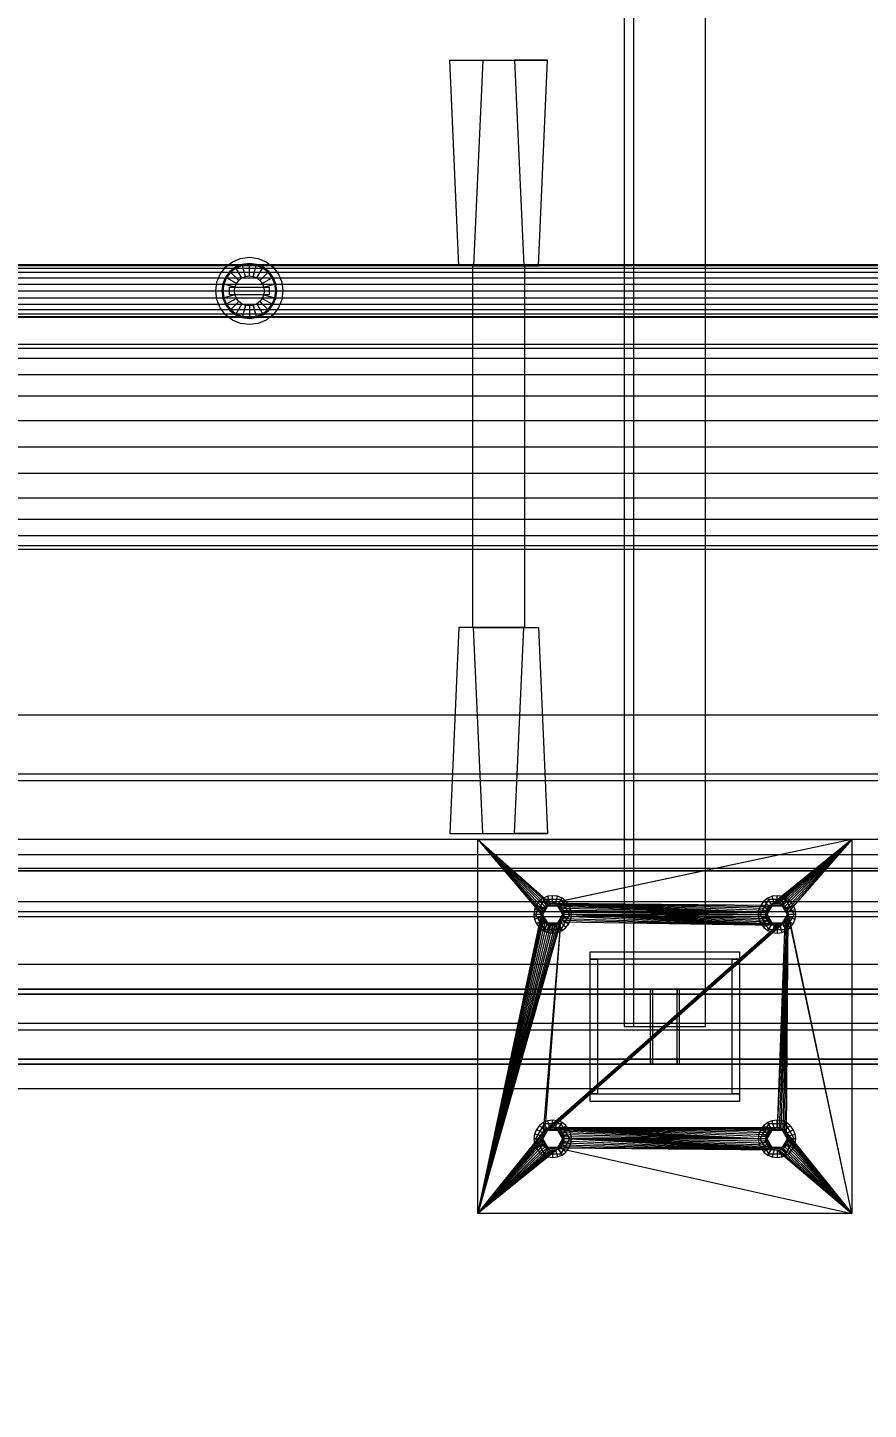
# Model space of a CAD drawing. Header units: millimetres. Extents: x -191664 to 191490, y -197311 to 10263.
# Drawn here: x 5097 to 5772, y -90657 to -89549 of the extents above; entities that cross this region are included whole.
import ezdxf

# ---------------------------------------------------------------- set-up
doc = ezdxf.new("R2010")
doc.units = ezdxf.units.MM
for name, color, linetype, lineweight in [('COTAS_O', 1, 'Continuous', 0), ('DET_mezcladora_superior', 7, 'Continuous', 0), ('R15_COTAS_TRANSPORTE_P', 1, 'Continuous', 0)]:
    doc.layers.add(name, color=color, linetype=linetype, lineweight=lineweight)
doc.dimstyles.new('PLANTA_20', dxfattribs={"dimtxt": 50, "dimasz": 30, "dimexe": 30, "dimexo": 16, "dimgap": 20, "dimtad": 1, "dimtih": 1, "dimtoh": 1, "dimdec": 1, "dimzin": 0, "dimdsep": 46, "dimcen": 0.09, "dimadec": 0, "dimazin": 0, "dimtfac": 1, "dimtdec": 4, "dimtofl": 0, "dimtmove": 0, "dimatfit": 3, "dimfxl": 1, "dimtolj": 1, "dimtzin": 0, "dimarcsym": 0})

# ---------------------------------------------------------------- blocks, each defined once
blk = doc.blocks.new('*D66')
at = {"layer": 'COTAS_O', "color": 0, "lineweight": -2, "transparency": 16777216}
for p, q in [((1475, -90266), (1475, -90780)), ((7675, -90266), (7675, -90780)), ((1505, -90750), (7645, -90750))]:
    blk.add_line(p, q, dxfattribs=at)
at = {"layer": 'COTAS_O', "color": 0, "transparency": 16777216}
for points in [[(1505, -90745), (1505, -90755), (1475, -90750)], [(7645, -90745), (7645, -90755), (7675, -90750)]]:
    blk.add_solid(points, dxfattribs=at)
at = {"layer": 'Defpoints', "color": 0, "transparency": 16777216}
for p in [(1475, -90250), (7675, -90250), (7675, -90750)]:
    blk.add_point(p, dxfattribs=at)
blk = doc.blocks.new('*D133')
at = {"layer": 'Defpoints', "color": 0, "transparency": 16777216}
for p in [(439.7, -194148), (217.9, -194406.1), (-500, -194490), (-500, -194490), (500, -194490)]:
    blk.add_point(p, dxfattribs=at)
at = {"layer": 'R15_COTAS_TRANSPORTE_P', "color": 0, "lineweight": -2, "transparency": 16777216}
blk.add_arc((-500, -194490), 722.8, 2.3783, 17.6217, dxfattribs=at)
at = {"layer": 'R15_COTAS_TRANSPORTE_P', "color": 0, "transparency": 16777216}
for points in [[(184.1, -194272.8), (193.6, -194269.6), (179.2, -194242.8)], [(227.1, -194459.9), (217.2, -194460.1), (222.8, -194490)]]:
    blk.add_solid(points, dxfattribs=at)

msp = doc.modelspace()

# ---------------------------------------------------------------- linework, layer by layer
at = {"layer": 'DET_mezcladora_superior', "color": 8, "true_color": 0x667b86}
for p, q in [((5575.83, -88850), (5575.83, -90350)), ((5583.33, -90350), (5583.33, -88850)), ((5640.83, -90350), (5640.83, -88850)), ((1400, -90100), (7720, -90100)), ((1400, -90147.2), (7720, -90147.2)), ((7720, -90152.8), (1400, -90152.8)), ((7720, -90200), (1400, -90200)), ((5548.33, -90296), (5548.33, -90290)), ((5548.33, -90290), (5668.33, -90290)), ((5668.33, -90296), (5548.33, -90296)), ((5548.33, -90404), (5548.33, -90296)), ((5548.33, -90296), (5554.33, -90296)), ((5554.33, -90296), (5554.33, -90404)), ((5662.33, -90404), (5662.33, -90296)), ((5662.33, -90296), (5668.33, -90296)), ((5668.33, -90290), (5668.33, -90296)), ((5668.33, -90296), (5668.33, -90404)), ((1475, -90300), (7675, -90300)), ((5596.92, -90320), (3530.26, -90320)), ((3531.78, -90320), (5598.44, -90320)), ((5618.22, -90320), (3551.56, -90320)), ((3553.08, -90320), (5619.74, -90320)), ((5596.92, -90380), (5596.92, -90320)), ((5596.92, -90320), (5598.44, -90320)), ((7663.59, -90320), (5596.92, -90320)), ((5598.44, -90320), (5598.44, -90380)), ((5598.44, -90324), (5598.44, -90320)), ((5598.44, -90320), (5618.22, -90320)), ((5598.44, -90320), (7665.11, -90320)), ((5618.22, -90380), (5618.22, -90320)), ((5618.22, -90320), (5619.74, -90320)), ((5618.22, -90320), (5618.22, -90324)), ((7684.89, -90320), (5618.22, -90320)), ((5619.74, -90320), (5619.74, -90380)), ((5619.74, -90320), (7686.41, -90320)), ((3531.78, -90324), (5598.44, -90324)), ((5618.22, -90324), (3551.56, -90324)), ((5618.22, -90324), (5598.44, -90324)), ((5598.44, -90324), (7665.11, -90324)), ((7684.89, -90324), (5618.22, -90324)), ((1475, -90347.2), (7675, -90347.2)), ((7675, -90352.8), (1475, -90352.8)), ((5575.83, -90350), (5640.83, -90350)), ((5575.83, -90350), (5583.33, -90350)), ((5598.44, -90376), (3531.78, -90376)), ((3551.56, -90376), (5618.22, -90376)), ((5598.44, -90380), (5598.44, -90376)), ((5598.44, -90376), (5618.22, -90376)), ((7665.11, -90376), (5598.44, -90376)), ((5618.22, -90376), (5618.22, -90380)), ((5618.22, -90376), (7684.89, -90376)), ((3530.26, -90380), (5596.92, -90380)), ((5598.44, -90380), (3531.78, -90380)), ((3551.56, -90380), (5618.22, -90380)), ((5619.74, -90380), (3553.08, -90380)), ((5598.44, -90380), (5596.92, -90380)), ((5596.92, -90380), (7663.59, -90380)), ((5618.22, -90380), (5598.44, -90380)), ((7665.11, -90380), (5598.44, -90380)), ((5619.74, -90380), (5618.22, -90380)), ((5618.22, -90380), (7684.89, -90380)), ((7686.41, -90380), (5619.74, -90380)), ((7675, -90400), (1475, -90400)), ((5548.33, -90410), (5548.33, -90404)), ((5548.33, -90404), (5668.33, -90404)), ((5554.33, -90404), (5548.33, -90404)), ((5668.33, -90410), (5548.33, -90410)), ((5668.33, -90404), (5662.33, -90404)), ((5668.33, -90404), (5668.33, -90410))]:
    msp.add_line(p, q, dxfattribs=at)
at = {"layer": 'DET_mezcladora_superior', "color": 254, "true_color": 0xdce0df}
for p, q in [((5443.08, -89740), (5435.72, -89575)), ((5435.72, -89575), (5462.28, -89575)), ((5435.72, -89575), (5487.72, -89575)), ((5462.28, -89575), (5454.92, -89740)), ((5462.28, -89575), (5514.28, -89575)), ((5514.28, -89575), (5487.72, -89575)), ((5487.72, -89575), (5495.08, -89740)), ((5506.92, -89740), (5514.28, -89575)), ((5454.92, -89740), (5443.08, -89740)), ((5495.08, -89740), (5443.08, -89740)), ((5454.92, -89740), (5506.92, -89740)), ((5495.08, -89740), (5506.92, -89740)), ((7835, -89803), (1315, -89803)), ((1315, -89805.79), (7835, -89805.79)), ((1315, -89813.99), (7835, -89813.99)), ((1315, -89827.02), (7835, -89827.02)), ((1315, -89844), (7835, -89844)), ((1315, -89863.78), (7835, -89863.78)), ((1315, -89885), (7835, -89885)), ((1315, -89906.22), (7835, -89906.22)), ((1315, -89926), (7835, -89926)), ((1315, -89942.98), (7835, -89942.98)), ((1315, -89956.01), (7835, -89956.01)), ((1315, -89964.21), (7835, -89964.21)), ((1315, -89967), (7835, -89967)), ((5443.08, -90030), (5435.72, -90195)), ((5454.92, -90030), (5443.08, -90030)), ((5495.08, -90030), (5443.08, -90030)), ((5462.28, -90195), (5454.92, -90030)), ((5454.92, -90030), (5506.92, -90030)), ((5487.72, -90195), (5495.08, -90030)), ((5495.08, -90030), (5506.92, -90030)), ((5506.92, -90030), (5514.28, -90195)), ((5435.72, -90195), (5462.28, -90195)), ((5435.72, -90195), (5487.72, -90195)), ((5462.28, -90195), (5514.28, -90195)), ((5514.28, -90195), (5487.72, -90195))]:
    msp.add_line(p, q, dxfattribs=at)
at = {"layer": 'DET_mezcladora_superior', "color": 9, "true_color": 0xb9c5c9}
for p, q in [((5261.5, -89736.62), (5268.01, -89733.92)), ((5268.01, -89733.92), (5275, -89733)), ((5275, -89733), (5281.99, -89733.92)), ((5281.99, -89733.92), (5288.5, -89736.62)), ((5251.62, -89746.5), (5255.91, -89740.91)), ((5255.91, -89740.91), (5261.5, -89736.62)), ((5288.5, -89736.62), (5294.09, -89740.91)), ((5294.09, -89740.91), (5298.38, -89746.5)), ((5248, -89760), (5248.92, -89753.01)), ((5248.92, -89753.01), (5251.62, -89746.5)), ((5298.38, -89746.5), (5301.08, -89753.01)), ((5301.08, -89753.01), (5302, -89760)), ((5248.92, -89766.99), (5248, -89760)), ((5251.62, -89773.5), (5248.92, -89766.99)), ((5301.08, -89766.99), (5298.38, -89773.5)), ((5302, -89760), (5301.08, -89766.99)), ((5255.91, -89779.09), (5251.62, -89773.5)), ((5298.38, -89773.5), (5294.09, -89779.09)), ((5261.5, -89783.38), (5255.91, -89779.09)), ((5268.01, -89786.08), (5261.5, -89783.38)), ((5275, -89787), (5268.01, -89786.08)), ((5281.99, -89786.08), (5275, -89787)), ((5288.5, -89783.38), (5281.99, -89786.08)), ((5294.09, -89779.09), (5288.5, -89783.38))]:
    msp.add_line(p, q, dxfattribs=at)
at = {"layer": 'DET_mezcladora_superior', "color": 134, "true_color": 0x238fa9}
for p, q in [((3325, -89738.8), (6375, -89738.8)), ((3325, -89739.52), (6375, -89739.52)), ((3325, -89741.64), (6375, -89741.64)), ((3325, -89745.01), (6375, -89745.01)), ((5260.01, -89745.01), (5256.64, -89749.4)), ((5264.4, -89741.64), (5260.01, -89745.01)), ((5269.51, -89739.52), (5264.4, -89741.64)), ((5275, -89738.8), (5269.51, -89739.52)), ((5280.49, -89739.52), (5275, -89738.8)), ((5285.6, -89741.64), (5280.49, -89739.52)), ((5289.99, -89745.01), (5285.6, -89741.64)), ((5293.36, -89749.4), (5289.99, -89745.01)), ((3325, -89749.4), (6375, -89749.4)), ((3325, -89754.51), (6375, -89754.51)), ((5254.52, -89754.51), (5253.8, -89760)), ((5256.64, -89749.4), (5254.52, -89754.51)), ((5295.48, -89754.51), (5293.36, -89749.4)), ((5296.2, -89760), (5295.48, -89754.51)), ((3325, -89760), (6375, -89760)), ((3325, -89765.49), (6375, -89765.49)), ((5253.8, -89760), (5254.52, -89765.49)), ((5254.52, -89765.49), (5256.64, -89770.6)), ((5293.36, -89770.6), (5295.48, -89765.49)), ((5295.48, -89765.49), (5296.2, -89760)), ((3325, -89770.6), (6375, -89770.6)), ((3325, -89774.99), (6375, -89774.99)), ((3325, -89778.36), (6375, -89778.36)), ((5256.64, -89770.6), (5260.01, -89774.99)), ((5260.01, -89774.99), (5264.4, -89778.36)), ((5264.4, -89778.36), (5269.51, -89780.48)), ((5280.49, -89780.48), (5285.6, -89778.36)), ((5285.6, -89778.36), (5289.99, -89774.99)), ((5289.99, -89774.99), (5293.36, -89770.6)), ((3325, -89780.48), (6375, -89780.48)), ((6375, -89781.2), (3325, -89781.2)), ((5269.51, -89780.48), (5275, -89781.2)), ((5275, -89781.2), (5280.49, -89780.48))]:
    msp.add_line(p, q, dxfattribs=at)
at = {"layer": 'DET_mezcladora_superior', "color": 55, "true_color": 0xb2944d}
for p, q in [((5259.44, -89744.44), (5255.95, -89749)), ((5264, -89740.95), (5259.44, -89744.44)), ((5266.51, -89751.51), (5259.44, -89744.44)), ((5269.31, -89738.75), (5264, -89740.95)), ((5269, -89749.61), (5264, -89740.95)), ((5275, -89738), (5269.31, -89738.75)), ((5271.89, -89748.41), (5269.31, -89738.75)), ((5280.69, -89738.75), (5275, -89738)), ((5275, -89748), (5275, -89738)), ((5278.11, -89748.41), (5280.69, -89738.75)), ((5286, -89740.95), (5280.69, -89738.75)), ((5281, -89749.61), (5286, -89740.95)), ((5283.49, -89751.51), (5290.56, -89744.44)), ((5290.56, -89744.44), (5286, -89740.95)), ((5294.05, -89749), (5290.56, -89744.44)), ((5253.75, -89754.31), (5253, -89760)), ((5255.95, -89749), (5253.75, -89754.31)), ((5263.41, -89756.89), (5253.75, -89754.31)), ((5264.61, -89754), (5255.95, -89749)), ((5263.41, -89756.89), (5264.61, -89754)), ((5264.61, -89754), (5266.51, -89751.51)), ((5266.51, -89751.51), (5269, -89749.61)), ((5269, -89749.61), (5271.89, -89748.41)), ((5271.89, -89748.41), (5275, -89748)), ((5275, -89748), (5278.11, -89748.41)), ((5278.11, -89748.41), (5281, -89749.61)), ((5281, -89749.61), (5283.49, -89751.51)), ((5283.49, -89751.51), (5285.39, -89754)), ((5285.39, -89754), (5294.05, -89749)), ((5285.39, -89754), (5286.59, -89756.89)), ((5286.59, -89756.89), (5296.25, -89754.31)), ((5296.25, -89754.31), (5294.05, -89749)), ((5297, -89760), (5296.25, -89754.31)), ((5253, -89760), (5253.75, -89765.69)), ((5253, -89760), (5263, -89760)), ((5263.41, -89763.11), (5253.75, -89765.69)), ((5253.75, -89765.69), (5255.95, -89771)), ((5264.61, -89766), (5255.95, -89771)), ((5263, -89760), (5263.41, -89756.89)), ((5263.41, -89763.11), (5263, -89760)), ((5264.61, -89766), (5263.41, -89763.11)), ((5266.51, -89768.49), (5264.61, -89766)), ((5285.39, -89766), (5283.49, -89768.49)), ((5286.59, -89763.11), (5285.39, -89766)), ((5285.39, -89766), (5294.05, -89771)), ((5286.59, -89756.89), (5287, -89760)), ((5287, -89760), (5286.59, -89763.11)), ((5286.59, -89763.11), (5296.25, -89765.69)), ((5287, -89760), (5297, -89760)), ((5294.05, -89771), (5296.25, -89765.69)), ((5296.25, -89765.69), (5297, -89760)), ((5255.95, -89771), (5259.44, -89775.56)), ((5266.51, -89768.49), (5259.44, -89775.56)), ((5259.44, -89775.56), (5264, -89779.05)), ((5269, -89770.39), (5264, -89779.05)), ((5269, -89770.39), (5266.51, -89768.49)), ((5271.89, -89771.59), (5269, -89770.39)), ((5271.89, -89771.59), (5269.31, -89781.25)), ((5275, -89772), (5271.89, -89771.59)), ((5278.11, -89771.59), (5275, -89772)), ((5275, -89772), (5275, -89782)), ((5281, -89770.39), (5278.11, -89771.59)), ((5278.11, -89771.59), (5280.69, -89781.25)), ((5283.49, -89768.49), (5281, -89770.39)), ((5281, -89770.39), (5286, -89779.05)), ((5283.49, -89768.49), (5290.56, -89775.56)), ((5286, -89779.05), (5290.56, -89775.56)), ((5290.56, -89775.56), (5294.05, -89771)), ((5264, -89779.05), (5269.31, -89781.25)), ((5269.31, -89781.25), (5275, -89782)), ((5275, -89782), (5280.69, -89781.25)), ((5280.69, -89781.25), (5286, -89779.05))]:
    msp.add_line(p, q, dxfattribs=at)
at = {"layer": 'DET_mezcladora_superior', "color": 9, "true_color": 0xc6c9c8}
for p, q in [((5454, -89740), (5496, -89740)), ((5454, -89740), (5454, -89885)), ((5496, -89885), (5496, -89740)), ((5454, -89885), (5496, -89885)), ((5454, -89885), (5454, -90030)), ((5496, -90030), (5496, -89885)), ((5496, -90030), (5454, -90030)), ((1475, -90223), (7675, -90223)), ((7675, -90258), (1475, -90258))]:
    msp.add_line(p, q, dxfattribs=at)
at = {"layer": 'DET_mezcladora_superior', "color": 139, "true_color": 0x344b58}
for p, q in [((5259, -89763), (5259, -89757)), ((5259, -89757), (5291, -89757)), ((5291, -89763), (5259, -89763)), ((5291, -89757), (5291, -89763))]:
    msp.add_line(p, q, dxfattribs=at)
at = {"layer": 'DET_mezcladora_superior', "color": 252, "true_color": 0x82929a}
for p, q in [((5458.33, -90500), (5458.33, -90200)), ((5458.33, -90200), (5509.33, -90260)), ((5458.33, -90200), (5509.51, -90258.24)), ((5458.33, -90200), (5510.02, -90256.56)), ((5458.33, -90200), (5510.85, -90255)), ((5458.33, -90200), (5511.97, -90253.64)), ((5458.33, -90200), (5513.33, -90252.52)), ((5458.33, -90200), (5514.89, -90251.69)), ((5458.33, -90200), (5516.58, -90251.17)), ((5458.33, -90200), (5758.33, -90200)), ((5758.33, -90200), (5516.58, -90251.17)), ((5758.33, -90200), (5518.33, -90251)), ((5758.33, -90200), (5693.33, -90252.52)), ((5758.33, -90200), (5694.89, -90251.69)), ((5758.33, -90200), (5696.58, -90251.17)), ((5758.33, -90200), (5698.33, -90251)), ((5758.33, -90200), (5700.09, -90251.17)), ((5758.33, -90200), (5701.78, -90251.69)), ((5758.33, -90200), (5703.33, -90252.52)), ((5758.33, -90200), (5704.7, -90253.64)), ((5758.33, -90200), (5705.82, -90255)), ((5758.33, -90200), (5706.65, -90256.56)), ((5758.33, -90200), (5707.16, -90258.24)), ((5758.33, -90200), (5758.33, -90500)), ((5510.85, -90255), (5510.02, -90256.56)), ((5511.97, -90253.64), (5510.85, -90255)), ((5513.33, -90252.52), (5511.97, -90253.64)), ((5514.89, -90251.69), (5513.33, -90252.52)), ((5516.58, -90251.17), (5514.89, -90251.69)), ((5518.33, -90251), (5516.58, -90251.17)), ((5520.09, -90251.17), (5518.33, -90251)), ((5518.33, -90251), (5689.51, -90258.24)), ((5518.33, -90251), (5690.02, -90256.56)), ((5518.33, -90251), (5690.85, -90255)), ((5518.33, -90251), (5691.97, -90253.64)), ((5518.33, -90251), (5693.33, -90252.52)), ((5521.78, -90251.69), (5520.09, -90251.17)), ((5520.09, -90251.17), (5689.51, -90258.24)), ((5523.33, -90252.52), (5521.78, -90251.69)), ((5521.78, -90251.69), (5689.51, -90258.24)), ((5524.7, -90253.64), (5523.33, -90252.52)), ((5523.33, -90252.52), (5689.51, -90258.24)), ((5525.82, -90255), (5524.7, -90253.64)), ((5524.7, -90253.64), (5689.51, -90258.24)), ((5526.65, -90256.56), (5525.82, -90255)), ((5525.82, -90255), (5689.51, -90258.24)), ((5690.85, -90255), (5690.02, -90256.56)), ((5691.97, -90253.64), (5690.85, -90255)), ((5693.33, -90252.52), (5691.97, -90253.64)), ((5694.89, -90251.69), (5693.33, -90252.52)), ((5696.58, -90251.17), (5694.89, -90251.69)), ((5698.33, -90251), (5696.58, -90251.17)), ((5700.09, -90251.17), (5698.33, -90251)), ((5701.78, -90251.69), (5700.09, -90251.17)), ((5703.33, -90252.52), (5701.78, -90251.69)), ((5704.7, -90253.64), (5703.33, -90252.52)), ((5705.82, -90255), (5704.7, -90253.64)), ((5706.65, -90256.56), (5705.82, -90255)), ((5458.33, -90500), (5509.33, -90260)), ((5509.51, -90261.76), (5458.33, -90500)), ((5510.02, -90263.44), (5458.33, -90500)), ((5510.85, -90265), (5458.33, -90500)), ((5511.97, -90266.36), (5458.33, -90500)), ((5524.7, -90266.36), (5458.33, -90500)), ((5509.51, -90258.24), (5509.33, -90260)), ((5509.33, -90260), (5509.51, -90261.76)), ((5510.02, -90256.56), (5509.51, -90258.24)), ((5509.51, -90261.76), (5510.02, -90263.44)), ((5510.02, -90263.44), (5510.85, -90265)), ((5510.85, -90265), (5511.97, -90266.36)), ((5524.7, -90266.36), (5510.85, -90435)), ((5511.97, -90266.36), (5513.33, -90267.48)), ((5524.7, -90266.36), (5511.97, -90433.64)), ((5704.7, -90266.36), (5511.97, -90433.64)), ((5704.7, -90266.36), (5513.33, -90432.52)), ((5704.7, -90266.36), (5514.89, -90431.69)), ((5704.7, -90266.36), (5516.58, -90431.17)), ((5704.7, -90266.36), (5518.33, -90431)), ((5523.33, -90267.48), (5524.7, -90266.36)), ((5524.7, -90266.36), (5525.82, -90265)), ((5698.33, -90269), (5524.7, -90266.36)), ((5525.82, -90265), (5526.65, -90263.44)), ((5698.33, -90269), (5525.82, -90265)), ((5527.16, -90258.24), (5526.65, -90256.56)), ((5526.65, -90256.56), (5689.51, -90258.24)), ((5526.65, -90263.44), (5527.16, -90261.76)), ((5698.33, -90269), (5526.65, -90263.44)), ((5527.33, -90260), (5527.16, -90258.24)), ((5527.16, -90258.24), (5689.51, -90258.24)), ((5527.16, -90261.76), (5527.33, -90260)), ((5698.33, -90269), (5527.16, -90261.76)), ((5527.33, -90260), (5689.51, -90258.24)), ((5689.33, -90260), (5527.33, -90260)), ((5689.51, -90261.76), (5527.33, -90260)), ((5690.02, -90263.44), (5527.33, -90260)), ((5690.85, -90265), (5527.33, -90260)), ((5691.97, -90266.36), (5527.33, -90260)), ((5693.33, -90267.48), (5527.33, -90260)), ((5694.89, -90268.31), (5527.33, -90260)), ((5696.58, -90268.83), (5527.33, -90260)), ((5698.33, -90269), (5527.33, -90260)), ((5689.51, -90258.24), (5689.33, -90260)), ((5689.33, -90260), (5689.51, -90261.76)), ((5690.02, -90256.56), (5689.51, -90258.24)), ((5689.51, -90261.76), (5690.02, -90263.44)), ((5690.02, -90263.44), (5690.85, -90265)), ((5690.85, -90265), (5691.97, -90266.36)), ((5691.97, -90266.36), (5693.33, -90267.48)), ((5707.33, -90260), (5698.33, -90431)), ((5707.16, -90261.76), (5698.33, -90431)), ((5706.65, -90263.44), (5698.33, -90431)), ((5705.82, -90265), (5698.33, -90431)), ((5704.7, -90266.36), (5698.33, -90431)), ((5707.33, -90260), (5700.09, -90431.17)), ((5701.78, -90431.69), (5707.33, -90260)), ((5703.33, -90432.52), (5707.33, -90260)), ((5703.33, -90267.48), (5704.7, -90266.36)), ((5704.7, -90433.64), (5707.33, -90260)), ((5704.7, -90266.36), (5705.82, -90265)), ((5705.82, -90435), (5707.33, -90260)), ((5705.82, -90265), (5706.65, -90263.44)), ((5707.16, -90258.24), (5706.65, -90256.56)), ((5706.65, -90263.44), (5707.16, -90261.76)), ((5758.33, -90500), (5707.16, -90258.24)), ((5707.33, -90260), (5707.16, -90258.24)), ((5707.16, -90261.76), (5707.33, -90260)), ((5758.33, -90500), (5707.33, -90260)), ((5513.33, -90267.48), (5458.33, -90500)), ((5523.33, -90267.48), (5458.33, -90500)), ((5514.89, -90268.31), (5458.33, -90500)), ((5521.78, -90268.31), (5458.33, -90500)), ((5516.58, -90268.83), (5458.33, -90500)), ((5520.09, -90268.83), (5458.33, -90500)), ((5518.33, -90269), (5458.33, -90500)), ((5703.33, -90267.48), (5511.97, -90433.64)), ((5701.78, -90268.31), (5511.97, -90433.64)), ((5700.09, -90268.83), (5511.97, -90433.64)), ((5698.33, -90269), (5511.97, -90433.64)), ((5513.33, -90267.48), (5514.89, -90268.31)), ((5514.89, -90268.31), (5516.58, -90268.83)), ((5516.58, -90268.83), (5518.33, -90269)), ((5518.33, -90269), (5520.09, -90268.83)), ((5520.09, -90268.83), (5521.78, -90268.31)), ((5521.78, -90268.31), (5523.33, -90267.48)), ((5693.33, -90267.48), (5694.89, -90268.31)), ((5694.89, -90268.31), (5696.58, -90268.83)), ((5696.58, -90268.83), (5698.33, -90269)), ((5698.33, -90269), (5700.09, -90268.83)), ((5700.09, -90268.83), (5701.78, -90268.31)), ((5701.78, -90268.31), (5703.33, -90267.48)), ((5513.33, -90432.52), (5511.97, -90433.64)), ((5514.89, -90431.69), (5513.33, -90432.52)), ((5516.58, -90431.17), (5514.89, -90431.69)), ((5518.33, -90431), (5516.58, -90431.17)), ((5520.09, -90431.17), (5518.33, -90431)), ((5518.33, -90431), (5689.33, -90440)), ((5518.33, -90431), (5689.51, -90438.24)), ((5518.33, -90431), (5690.02, -90436.56)), ((5518.33, -90431), (5690.85, -90435)), ((5518.33, -90431), (5691.97, -90433.64)), ((5518.33, -90431), (5693.33, -90432.52)), ((5518.33, -90431), (5694.89, -90431.69)), ((5518.33, -90431), (5696.58, -90431.17)), ((5518.33, -90431), (5698.33, -90431)), ((5521.78, -90431.69), (5520.09, -90431.17)), ((5520.09, -90431.17), (5689.33, -90440)), ((5523.33, -90432.52), (5521.78, -90431.69)), ((5521.78, -90431.69), (5689.33, -90440)), ((5524.7, -90433.64), (5523.33, -90432.52)), ((5523.33, -90432.52), (5689.33, -90440)), ((5693.33, -90432.52), (5691.97, -90433.64)), ((5694.89, -90431.69), (5693.33, -90432.52)), ((5696.58, -90431.17), (5694.89, -90431.69)), ((5698.33, -90431), (5696.58, -90431.17)), ((5700.09, -90431.17), (5698.33, -90431)), ((5701.78, -90431.69), (5700.09, -90431.17)), ((5703.33, -90432.52), (5701.78, -90431.69)), ((5704.7, -90433.64), (5703.33, -90432.52)), ((5458.33, -90500), (5510.85, -90435)), ((5458.33, -90500), (5510.02, -90436.56)), ((5458.33, -90500), (5509.51, -90438.24)), ((5509.33, -90440), (5458.33, -90500)), ((5509.51, -90441.76), (5458.33, -90500)), ((5510.02, -90443.44), (5458.33, -90500)), ((5509.51, -90438.24), (5509.33, -90440)), ((5509.33, -90440), (5509.51, -90441.76)), ((5510.02, -90436.56), (5509.51, -90438.24)), ((5509.51, -90441.76), (5510.02, -90443.44)), ((5510.85, -90435), (5510.02, -90436.56)), ((5510.02, -90443.44), (5510.85, -90445)), ((5511.97, -90433.64), (5510.85, -90435)), ((5525.82, -90435), (5524.7, -90433.64)), ((5524.7, -90433.64), (5689.33, -90440)), ((5526.65, -90436.56), (5525.82, -90435)), ((5525.82, -90435), (5689.33, -90440)), ((5525.82, -90445), (5526.65, -90443.44)), ((5527.16, -90438.24), (5526.65, -90436.56)), ((5526.65, -90436.56), (5689.33, -90440)), ((5526.65, -90443.44), (5527.16, -90441.76)), ((5698.33, -90449), (5526.65, -90443.44)), ((5527.33, -90440), (5527.16, -90438.24)), ((5527.16, -90438.24), (5689.33, -90440)), ((5527.16, -90441.76), (5527.33, -90440)), ((5698.33, -90449), (5527.16, -90441.76)), ((5689.33, -90440), (5527.33, -90440)), ((5689.51, -90441.76), (5527.33, -90440)), ((5690.02, -90443.44), (5527.33, -90440)), ((5690.85, -90445), (5527.33, -90440)), ((5691.97, -90446.36), (5527.33, -90440)), ((5693.33, -90447.48), (5527.33, -90440)), ((5694.89, -90448.31), (5527.33, -90440)), ((5696.58, -90448.83), (5527.33, -90440)), ((5698.33, -90449), (5527.33, -90440)), ((5689.51, -90438.24), (5689.33, -90440)), ((5689.33, -90440), (5689.51, -90441.76)), ((5690.02, -90436.56), (5689.51, -90438.24)), ((5689.51, -90441.76), (5690.02, -90443.44)), ((5690.85, -90435), (5690.02, -90436.56)), ((5690.02, -90443.44), (5690.85, -90445)), ((5691.97, -90433.64), (5690.85, -90435)), ((5705.82, -90435), (5704.7, -90433.64)), ((5706.65, -90436.56), (5705.82, -90435)), ((5705.82, -90435), (5758.33, -90500)), ((5705.82, -90445), (5706.65, -90443.44)), ((5707.16, -90438.24), (5706.65, -90436.56)), ((5706.65, -90436.56), (5758.33, -90500)), ((5706.65, -90443.44), (5707.16, -90441.76)), ((5706.65, -90443.44), (5758.33, -90500)), ((5707.33, -90440), (5707.16, -90438.24)), ((5707.16, -90438.24), (5758.33, -90500)), ((5707.16, -90441.76), (5707.33, -90440)), ((5707.16, -90441.76), (5758.33, -90500)), ((5707.33, -90440), (5758.33, -90500)), ((5510.85, -90445), (5458.33, -90500)), ((5511.97, -90446.36), (5458.33, -90500)), ((5513.33, -90447.48), (5458.33, -90500)), ((5523.33, -90447.48), (5458.33, -90500)), ((5514.89, -90448.31), (5458.33, -90500)), ((5521.78, -90448.31), (5458.33, -90500)), ((5516.58, -90448.83), (5458.33, -90500)), ((5520.09, -90448.83), (5458.33, -90500)), ((5518.33, -90449), (5458.33, -90500)), ((5510.85, -90445), (5511.97, -90446.36)), ((5511.97, -90446.36), (5513.33, -90447.48)), ((5513.33, -90447.48), (5514.89, -90448.31)), ((5514.89, -90448.31), (5516.58, -90448.83)), ((5516.58, -90448.83), (5518.33, -90449)), ((5518.33, -90449), (5520.09, -90448.83)), ((5520.09, -90448.83), (5521.78, -90448.31)), ((5521.78, -90448.31), (5523.33, -90447.48)), ((5523.33, -90447.48), (5524.7, -90446.36)), ((5523.33, -90447.48), (5758.33, -90500)), ((5698.33, -90449), (5523.33, -90447.48)), ((5524.7, -90446.36), (5525.82, -90445)), ((5698.33, -90449), (5524.7, -90446.36)), ((5698.33, -90449), (5525.82, -90445)), ((5690.85, -90445), (5691.97, -90446.36)), ((5691.97, -90446.36), (5693.33, -90447.48)), ((5693.33, -90447.48), (5694.89, -90448.31)), ((5694.89, -90448.31), (5696.58, -90448.83)), ((5696.58, -90448.83), (5698.33, -90449)), ((5698.33, -90449), (5700.09, -90448.83)), ((5698.33, -90449), (5758.33, -90500)), ((5700.09, -90448.83), (5701.78, -90448.31)), ((5700.09, -90448.83), (5758.33, -90500)), ((5701.78, -90448.31), (5703.33, -90447.48)), ((5701.78, -90448.31), (5758.33, -90500)), ((5703.33, -90447.48), (5704.7, -90446.36)), ((5703.33, -90447.48), (5758.33, -90500)), ((5704.7, -90446.36), (5705.82, -90445)), ((5704.7, -90446.36), (5758.33, -90500)), ((5705.82, -90445), (5758.33, -90500)), ((5758.33, -90500), (5458.33, -90500))]:
    msp.add_line(p, q, dxfattribs=at)
at = {"layer": 'DET_mezcladora_superior', "color": 251, "true_color": 0x64686b}
for p, q in [((1475, -90212), (7675, -90212)), ((7675, -90262), (1475, -90262))]:
    msp.add_line(p, q, dxfattribs=at)
at = {"layer": 'DET_mezcladora_superior', "color": 252, "true_color": 0x8b8c91}
for p, q in [((1475, -90225), (7675, -90225)), ((7675, -90250), (1475, -90250))]:
    msp.add_line(p, q, dxfattribs=at)
at = {"layer": 'DET_mezcladora_superior', "color": 253, "true_color": 0xa5a6aa}
msp.add_line((7075, -90225), (1500, -90225), dxfattribs=at)
at = {"layer": 'DET_mezcladora_superior', "color": 252, "true_color": 0x8ba19a}
for p, q in [((5505.34, -90252.5), (5503.84, -90256.12)), ((5511.41, -90248.01), (5504.48, -90260)), ((5507.73, -90249.39), (5505.34, -90252.5)), ((5510.54, -90255.5), (5505.34, -90252.5)), ((5510.83, -90247.01), (5507.73, -90249.39)), ((5511.97, -90253.64), (5507.73, -90249.39)), ((5510.33, -90260), (5514.33, -90253.07)), ((5510.54, -90255.5), (5511.97, -90253.64)), ((5514.45, -90245.51), (5510.83, -90247.01)), ((5513.83, -90252.21), (5510.83, -90247.01)), ((5525.26, -90248.01), (5511.41, -90248.01)), ((5514.33, -90253.07), (5511.41, -90248.01)), ((5511.97, -90253.64), (5513.83, -90252.21)), ((5513.83, -90252.21), (5516, -90251.31)), ((5514.33, -90253.07), (5522.33, -90253.07)), ((5518.33, -90245), (5514.45, -90245.51)), ((5516, -90251.31), (5514.45, -90245.51)), ((5516, -90251.31), (5518.33, -90251)), ((5522.22, -90245.51), (5518.33, -90245)), ((5518.33, -90251), (5518.33, -90245)), ((5518.33, -90251), (5520.66, -90251.31)), ((5520.66, -90251.31), (5522.22, -90245.51)), ((5520.66, -90251.31), (5522.83, -90252.21)), ((5525.83, -90247.01), (5522.22, -90245.51)), ((5522.33, -90253.07), (5525.26, -90248.01)), ((5522.33, -90253.07), (5526.33, -90260)), ((5522.83, -90252.21), (5525.83, -90247.01)), ((5522.83, -90252.21), (5524.7, -90253.64)), ((5524.7, -90253.64), (5528.94, -90249.39)), ((5524.7, -90253.64), (5526.13, -90255.5)), ((5532.18, -90260), (5525.26, -90248.01)), ((5528.94, -90249.39), (5525.83, -90247.01)), ((5526.13, -90255.5), (5531.32, -90252.5)), ((5531.32, -90252.5), (5528.94, -90249.39)), ((5532.82, -90256.12), (5531.32, -90252.5)), ((5685.34, -90252.5), (5683.84, -90256.12)), ((5691.41, -90248.01), (5684.48, -90260)), ((5687.73, -90249.39), (5685.34, -90252.5)), ((5690.54, -90255.5), (5685.34, -90252.5)), ((5690.83, -90247.01), (5687.73, -90249.39)), ((5691.97, -90253.64), (5687.73, -90249.39)), ((5690.33, -90260), (5694.33, -90253.07)), ((5690.54, -90255.5), (5691.97, -90253.64)), ((5694.45, -90245.51), (5690.83, -90247.01)), ((5693.83, -90252.21), (5690.83, -90247.01)), ((5705.26, -90248.01), (5691.41, -90248.01)), ((5694.33, -90253.07), (5691.41, -90248.01)), ((5691.97, -90253.64), (5693.83, -90252.21)), ((5693.83, -90252.21), (5696, -90251.31)), ((5694.33, -90253.07), (5702.33, -90253.07)), ((5698.33, -90245), (5694.45, -90245.51)), ((5696, -90251.31), (5694.45, -90245.51)), ((5696, -90251.31), (5698.33, -90251)), ((5702.22, -90245.51), (5698.33, -90245)), ((5698.33, -90251), (5698.33, -90245)), ((5698.33, -90251), (5700.66, -90251.31)), ((5700.66, -90251.31), (5702.22, -90245.51)), ((5700.66, -90251.31), (5702.83, -90252.21)), ((5705.83, -90247.01), (5702.22, -90245.51)), ((5702.33, -90253.07), (5705.26, -90248.01)), ((5702.33, -90253.07), (5706.33, -90260)), ((5702.83, -90252.21), (5705.83, -90247.01)), ((5702.83, -90252.21), (5704.7, -90253.64)), ((5704.7, -90253.64), (5708.94, -90249.39)), ((5704.7, -90253.64), (5706.13, -90255.5)), ((5712.18, -90260), (5705.26, -90248.01)), ((5708.94, -90249.39), (5705.83, -90247.01)), ((5706.13, -90255.5), (5711.32, -90252.5)), ((5711.32, -90252.5), (5708.94, -90249.39)), ((5712.82, -90256.12), (5711.32, -90252.5)), ((5503.84, -90256.12), (5503.33, -90260)), ((5509.33, -90260), (5503.33, -90260)), ((5503.33, -90260), (5503.84, -90263.88)), ((5509.64, -90257.67), (5503.84, -90256.12)), ((5509.64, -90262.33), (5503.84, -90263.88)), ((5503.84, -90263.88), (5505.34, -90267.5)), ((5510.33, -90260), (5504.48, -90260)), ((5504.48, -90260), (5511.41, -90271.99)), ((5510.54, -90264.5), (5505.34, -90267.5)), ((5511.97, -90266.36), (5507.73, -90270.61)), ((5509.33, -90260), (5509.64, -90257.67)), ((5509.64, -90262.33), (5509.33, -90260)), ((5509.64, -90257.67), (5510.54, -90255.5)), ((5510.54, -90264.5), (5509.64, -90262.33)), ((5514.33, -90266.93), (5510.33, -90260)), ((5511.97, -90266.36), (5510.54, -90264.5)), ((5513.83, -90267.79), (5511.97, -90266.36)), ((5526.33, -90260), (5522.33, -90266.93)), ((5524.7, -90266.36), (5522.83, -90267.79)), ((5526.13, -90264.5), (5524.7, -90266.36)), ((5524.7, -90266.36), (5528.94, -90270.61)), ((5525.26, -90271.99), (5532.18, -90260)), ((5526.13, -90255.5), (5527.03, -90257.67)), ((5527.03, -90262.33), (5526.13, -90264.5)), ((5526.13, -90264.5), (5531.32, -90267.5)), ((5532.18, -90260), (5526.33, -90260)), ((5527.03, -90257.67), (5532.82, -90256.12)), ((5527.03, -90257.67), (5527.33, -90260)), ((5527.33, -90260), (5527.03, -90262.33)), ((5527.03, -90262.33), (5532.82, -90263.88)), ((5533.33, -90260), (5527.33, -90260)), ((5531.32, -90267.5), (5532.82, -90263.88)), ((5533.33, -90260), (5532.82, -90256.12)), ((5532.82, -90263.88), (5533.33, -90260)), ((5683.84, -90256.12), (5683.33, -90260)), ((5689.33, -90260), (5683.33, -90260)), ((5683.33, -90260), (5683.84, -90263.88)), ((5689.64, -90257.67), (5683.84, -90256.12)), ((5689.64, -90262.33), (5683.84, -90263.88)), ((5683.84, -90263.88), (5685.34, -90267.5)), ((5690.33, -90260), (5684.48, -90260)), ((5684.48, -90260), (5691.41, -90271.99)), ((5690.54, -90264.5), (5685.34, -90267.5)), ((5691.97, -90266.36), (5687.73, -90270.61)), ((5689.33, -90260), (5689.64, -90257.67)), ((5689.64, -90262.33), (5689.33, -90260)), ((5689.64, -90257.67), (5690.54, -90255.5)), ((5690.54, -90264.5), (5689.64, -90262.33)), ((5694.33, -90266.93), (5690.33, -90260)), ((5691.97, -90266.36), (5690.54, -90264.5)), ((5693.83, -90267.79), (5691.97, -90266.36)), ((5706.33, -90260), (5702.33, -90266.93)), ((5704.7, -90266.36), (5702.83, -90267.79)), ((5706.13, -90264.5), (5704.7, -90266.36)), ((5704.7, -90266.36), (5708.94, -90270.61)), ((5705.26, -90271.99), (5712.18, -90260)), ((5706.13, -90255.5), (5707.03, -90257.67)), ((5707.03, -90262.33), (5706.13, -90264.5)), ((5706.13, -90264.5), (5711.32, -90267.5)), ((5712.18, -90260), (5706.33, -90260)), ((5707.03, -90257.67), (5712.82, -90256.12)), ((5707.03, -90257.67), (5707.33, -90260)), ((5707.33, -90260), (5707.03, -90262.33)), ((5707.03, -90262.33), (5712.82, -90263.88)), ((5713.33, -90260), (5707.33, -90260)), ((5711.32, -90267.5), (5712.82, -90263.88)), ((5713.33, -90260), (5712.82, -90256.12)), ((5712.82, -90263.88), (5713.33, -90260)), ((5505.34, -90267.5), (5507.73, -90270.61)), ((5507.73, -90270.61), (5510.83, -90272.99)), ((5513.83, -90267.79), (5510.83, -90272.99)), ((5510.83, -90272.99), (5514.45, -90274.49)), ((5514.33, -90266.93), (5511.41, -90271.99)), ((5511.41, -90271.99), (5525.26, -90271.99)), ((5516, -90268.69), (5513.83, -90267.79)), ((5522.33, -90266.93), (5514.33, -90266.93)), ((5516, -90268.69), (5514.45, -90274.49)), ((5514.45, -90274.49), (5518.33, -90275)), ((5518.33, -90269), (5516, -90268.69)), ((5520.66, -90268.69), (5518.33, -90269)), ((5518.33, -90269), (5518.33, -90275)), ((5518.33, -90275), (5522.22, -90274.49)), ((5522.83, -90267.79), (5520.66, -90268.69)), ((5520.66, -90268.69), (5522.22, -90274.49)), ((5522.22, -90274.49), (5525.83, -90272.99)), ((5522.33, -90266.93), (5525.26, -90271.99)), ((5522.83, -90267.79), (5525.83, -90272.99)), ((5525.83, -90272.99), (5528.94, -90270.61)), ((5528.94, -90270.61), (5531.32, -90267.5)), ((5685.34, -90267.5), (5687.73, -90270.61)), ((5687.73, -90270.61), (5690.83, -90272.99)), ((5693.83, -90267.79), (5690.83, -90272.99)), ((5690.83, -90272.99), (5694.45, -90274.49)), ((5694.33, -90266.93), (5691.41, -90271.99)), ((5691.41, -90271.99), (5705.26, -90271.99)), ((5696, -90268.69), (5693.83, -90267.79)), ((5702.33, -90266.93), (5694.33, -90266.93)), ((5696, -90268.69), (5694.45, -90274.49)), ((5694.45, -90274.49), (5698.33, -90275)), ((5698.33, -90269), (5696, -90268.69)), ((5700.66, -90268.69), (5698.33, -90269)), ((5698.33, -90269), (5698.33, -90275)), ((5698.33, -90275), (5702.22, -90274.49)), ((5702.83, -90267.79), (5700.66, -90268.69)), ((5700.66, -90268.69), (5702.22, -90274.49)), ((5702.22, -90274.49), (5705.83, -90272.99)), ((5702.33, -90266.93), (5705.26, -90271.99)), ((5702.83, -90267.79), (5705.83, -90272.99)), ((5705.83, -90272.99), (5708.94, -90270.61)), ((5708.94, -90270.61), (5711.32, -90267.5)), ((5505.34, -90432.5), (5503.84, -90436.12)), ((5511.41, -90428.01), (5504.48, -90440)), ((5507.73, -90429.39), (5505.34, -90432.5)), ((5510.54, -90435.5), (5505.34, -90432.5)), ((5510.83, -90427.01), (5507.73, -90429.39)), ((5511.97, -90433.64), (5507.73, -90429.39)), ((5514.45, -90425.51), (5510.83, -90427.01)), ((5513.83, -90432.21), (5510.83, -90427.01)), ((5525.26, -90428.01), (5511.41, -90428.01)), ((5514.33, -90433.07), (5511.41, -90428.01)), ((5511.97, -90433.64), (5513.83, -90432.21)), ((5513.83, -90432.21), (5516, -90431.31)), ((5518.33, -90425), (5514.45, -90425.51)), ((5516, -90431.31), (5514.45, -90425.51)), ((5516, -90431.31), (5518.33, -90431)), ((5522.22, -90425.51), (5518.33, -90425)), ((5518.33, -90431), (5518.33, -90425)), ((5518.33, -90431), (5520.66, -90431.31)), ((5520.66, -90431.31), (5522.22, -90425.51)), ((5520.66, -90431.31), (5522.83, -90432.21)), ((5525.83, -90427.01), (5522.22, -90425.51)), ((5522.33, -90433.07), (5525.26, -90428.01)), ((5522.83, -90432.21), (5525.83, -90427.01)), ((5522.83, -90432.21), (5524.7, -90433.64)), ((5524.7, -90433.64), (5528.94, -90429.39)), ((5532.18, -90440), (5525.26, -90428.01)), ((5528.94, -90429.39), (5525.83, -90427.01)), ((5526.13, -90435.5), (5531.32, -90432.5)), ((5531.32, -90432.5), (5528.94, -90429.39)), ((5532.82, -90436.12), (5531.32, -90432.5)), ((5685.34, -90432.5), (5683.84, -90436.12)), ((5691.41, -90428.01), (5684.48, -90440)), ((5687.73, -90429.39), (5685.34, -90432.5)), ((5690.54, -90435.5), (5685.34, -90432.5)), ((5690.83, -90427.01), (5687.73, -90429.39)), ((5691.97, -90433.64), (5687.73, -90429.39)), ((5694.45, -90425.51), (5690.83, -90427.01)), ((5693.83, -90432.21), (5690.83, -90427.01)), ((5705.26, -90428.01), (5691.41, -90428.01)), ((5694.33, -90433.07), (5691.41, -90428.01)), ((5691.97, -90433.64), (5693.83, -90432.21)), ((5693.83, -90432.21), (5696, -90431.31)), ((5698.33, -90425), (5694.45, -90425.51)), ((5696, -90431.31), (5694.45, -90425.51)), ((5696, -90431.31), (5698.33, -90431)), ((5702.22, -90425.51), (5698.33, -90425)), ((5698.33, -90431), (5698.33, -90425)), ((5698.33, -90431), (5700.66, -90431.31)), ((5700.66, -90431.31), (5702.22, -90425.51)), ((5700.66, -90431.31), (5702.83, -90432.21)), ((5705.83, -90427.01), (5702.22, -90425.51)), ((5702.33, -90433.07), (5705.26, -90428.01)), ((5702.83, -90432.21), (5705.83, -90427.01)), ((5702.83, -90432.21), (5704.7, -90433.64)), ((5704.7, -90433.64), (5708.94, -90429.39)), ((5712.18, -90440), (5705.26, -90428.01)), ((5708.94, -90429.39), (5705.83, -90427.01)), ((5706.13, -90435.5), (5711.32, -90432.5)), ((5711.32, -90432.5), (5708.94, -90429.39)), ((5712.82, -90436.12), (5711.32, -90432.5)), ((5503.84, -90436.12), (5503.33, -90440)), ((5509.33, -90440), (5503.33, -90440)), ((5503.33, -90440), (5503.84, -90443.88)), ((5509.64, -90437.67), (5503.84, -90436.12)), ((5509.64, -90442.33), (5503.84, -90443.88)), ((5510.33, -90440), (5504.48, -90440)), ((5504.48, -90440), (5511.41, -90451.99)), ((5509.33, -90440), (5509.64, -90437.67)), ((5509.64, -90442.33), (5509.33, -90440)), ((5509.64, -90437.67), (5510.54, -90435.5)), ((5510.54, -90444.5), (5509.64, -90442.33)), ((5510.33, -90440), (5514.33, -90433.07)), ((5514.33, -90446.93), (5510.33, -90440)), ((5510.54, -90435.5), (5511.97, -90433.64)), ((5514.33, -90433.07), (5522.33, -90433.07)), ((5522.33, -90433.07), (5526.33, -90440)), ((5526.33, -90440), (5522.33, -90446.93)), ((5524.7, -90433.64), (5526.13, -90435.5)), ((5525.26, -90451.99), (5532.18, -90440)), ((5526.13, -90435.5), (5527.03, -90437.67)), ((5527.03, -90442.33), (5526.13, -90444.5)), ((5532.18, -90440), (5526.33, -90440)), ((5527.03, -90437.67), (5532.82, -90436.12)), ((5527.03, -90437.67), (5527.33, -90440)), ((5527.33, -90440), (5527.03, -90442.33)), ((5527.03, -90442.33), (5532.82, -90443.88)), ((5533.33, -90440), (5527.33, -90440)), ((5533.33, -90440), (5532.82, -90436.12)), ((5532.82, -90443.88), (5533.33, -90440)), ((5683.84, -90436.12), (5683.33, -90440)), ((5689.33, -90440), (5683.33, -90440)), ((5683.33, -90440), (5683.84, -90443.88)), ((5689.64, -90437.67), (5683.84, -90436.12)), ((5689.64, -90442.33), (5683.84, -90443.88)), ((5690.33, -90440), (5684.48, -90440)), ((5684.48, -90440), (5691.41, -90451.99)), ((5689.33, -90440), (5689.64, -90437.67)), ((5689.64, -90442.33), (5689.33, -90440)), ((5689.64, -90437.67), (5690.54, -90435.5)), ((5690.54, -90444.5), (5689.64, -90442.33)), ((5690.33, -90440), (5694.33, -90433.07)), ((5694.33, -90446.93), (5690.33, -90440)), ((5690.54, -90435.5), (5691.97, -90433.64)), ((5694.33, -90433.07), (5702.33, -90433.07)), ((5702.33, -90433.07), (5706.33, -90440)), ((5706.33, -90440), (5702.33, -90446.93)), ((5704.7, -90433.64), (5706.13, -90435.5)), ((5705.26, -90451.99), (5712.18, -90440)), ((5706.13, -90435.5), (5707.03, -90437.67)), ((5707.03, -90442.33), (5706.13, -90444.5)), ((5712.18, -90440), (5706.33, -90440)), ((5707.03, -90437.67), (5712.82, -90436.12)), ((5707.03, -90437.67), (5707.33, -90440)), ((5707.33, -90440), (5707.03, -90442.33)), ((5707.03, -90442.33), (5712.82, -90443.88)), ((5713.33, -90440), (5707.33, -90440)), ((5713.33, -90440), (5712.82, -90436.12)), ((5712.82, -90443.88), (5713.33, -90440)), ((5503.84, -90443.88), (5505.34, -90447.5)), ((5510.54, -90444.5), (5505.34, -90447.5)), ((5505.34, -90447.5), (5507.73, -90450.61)), ((5511.97, -90446.36), (5507.73, -90450.61)), ((5507.73, -90450.61), (5510.83, -90452.99)), ((5511.97, -90446.36), (5510.54, -90444.5)), ((5513.83, -90447.79), (5510.83, -90452.99)), ((5510.83, -90452.99), (5514.45, -90454.49)), ((5514.33, -90446.93), (5511.41, -90451.99)), ((5511.41, -90451.99), (5525.26, -90451.99)), ((5513.83, -90447.79), (5511.97, -90446.36)), ((5516, -90448.69), (5513.83, -90447.79)), ((5522.33, -90446.93), (5514.33, -90446.93)), ((5516, -90448.69), (5514.45, -90454.49)), ((5514.45, -90454.49), (5518.33, -90455)), ((5518.33, -90449), (5516, -90448.69)), ((5520.66, -90448.69), (5518.33, -90449)), ((5518.33, -90449), (5518.33, -90455)), ((5518.33, -90455), (5522.22, -90454.49)), ((5522.83, -90447.79), (5520.66, -90448.69)), ((5520.66, -90448.69), (5522.22, -90454.49)), ((5522.22, -90454.49), (5525.83, -90452.99)), ((5522.33, -90446.93), (5525.26, -90451.99)), ((5524.7, -90446.36), (5522.83, -90447.79)), ((5522.83, -90447.79), (5525.83, -90452.99)), ((5526.13, -90444.5), (5524.7, -90446.36)), ((5524.7, -90446.36), (5528.94, -90450.61)), ((5525.83, -90452.99), (5528.94, -90450.61)), ((5526.13, -90444.5), (5531.32, -90447.5)), ((5528.94, -90450.61), (5531.32, -90447.5)), ((5531.32, -90447.5), (5532.82, -90443.88)), ((5683.84, -90443.88), (5685.34, -90447.5)), ((5690.54, -90444.5), (5685.34, -90447.5)), ((5685.34, -90447.5), (5687.73, -90450.61)), ((5691.97, -90446.36), (5687.73, -90450.61)), ((5687.73, -90450.61), (5690.83, -90452.99)), ((5691.97, -90446.36), (5690.54, -90444.5)), ((5693.83, -90447.79), (5690.83, -90452.99)), ((5690.83, -90452.99), (5694.45, -90454.49)), ((5694.33, -90446.93), (5691.41, -90451.99)), ((5691.41, -90451.99), (5705.26, -90451.99)), ((5693.83, -90447.79), (5691.97, -90446.36)), ((5696, -90448.69), (5693.83, -90447.79)), ((5702.33, -90446.93), (5694.33, -90446.93)), ((5696, -90448.69), (5694.45, -90454.49)), ((5694.45, -90454.49), (5698.33, -90455)), ((5698.33, -90449), (5696, -90448.69)), ((5700.66, -90448.69), (5698.33, -90449)), ((5698.33, -90449), (5698.33, -90455)), ((5698.33, -90455), (5702.22, -90454.49)), ((5702.83, -90447.79), (5700.66, -90448.69)), ((5700.66, -90448.69), (5702.22, -90454.49)), ((5702.22, -90454.49), (5705.83, -90452.99)), ((5702.33, -90446.93), (5705.26, -90451.99)), ((5704.7, -90446.36), (5702.83, -90447.79)), ((5702.83, -90447.79), (5705.83, -90452.99)), ((5706.13, -90444.5), (5704.7, -90446.36)), ((5704.7, -90446.36), (5708.94, -90450.61)), ((5705.83, -90452.99), (5708.94, -90450.61)), ((5706.13, -90444.5), (5711.32, -90447.5)), ((5708.94, -90450.61), (5711.32, -90447.5)), ((5711.32, -90447.5), (5712.82, -90443.88))]:
    msp.add_line(p, q, dxfattribs=at)
at = {"layer": 'DET_mezcladora_superior', "color": 9, "true_color": 0xaeb9be}
for p, q in [((5511.41, -90256), (5512.68, -90254.34)), ((5512.68, -90254.34), (5514.33, -90253.07)), ((5514.33, -90253.07), (5516.26, -90252.27)), ((5516.26, -90252.27), (5518.33, -90252)), ((5518.33, -90252), (5520.4, -90252.27)), ((5520.4, -90252.27), (5522.33, -90253.07)), ((5522.33, -90253.07), (5523.99, -90254.34)), ((5523.99, -90254.34), (5525.26, -90256)), ((5691.41, -90256), (5692.68, -90254.34)), ((5692.68, -90254.34), (5694.33, -90253.07)), ((5694.33, -90253.07), (5696.26, -90252.27)), ((5696.26, -90252.27), (5698.33, -90252)), ((5698.33, -90252), (5700.4, -90252.27)), ((5700.4, -90252.27), (5702.33, -90253.07)), ((5702.33, -90253.07), (5703.99, -90254.34)), ((5703.99, -90254.34), (5705.26, -90256)), ((5510.33, -90260), (5510.61, -90257.93)), ((5510.61, -90262.07), (5510.33, -90260)), ((5510.61, -90257.93), (5511.41, -90256)), ((5511.41, -90264), (5510.61, -90262.07)), ((5512.68, -90265.66), (5511.41, -90264)), ((5514.33, -90266.93), (5512.68, -90265.66)), ((5523.99, -90265.66), (5522.33, -90266.93)), ((5525.26, -90264), (5523.99, -90265.66)), ((5525.26, -90256), (5526.06, -90257.93)), ((5526.06, -90262.07), (5525.26, -90264)), ((5526.06, -90257.93), (5526.33, -90260)), ((5526.33, -90260), (5526.06, -90262.07)), ((5690.33, -90260), (5690.61, -90257.93)), ((5690.61, -90262.07), (5690.33, -90260)), ((5690.61, -90257.93), (5691.41, -90256)), ((5691.41, -90264), (5690.61, -90262.07)), ((5692.68, -90265.66), (5691.41, -90264)), ((5694.33, -90266.93), (5692.68, -90265.66)), ((5703.99, -90265.66), (5702.33, -90266.93)), ((5705.26, -90264), (5703.99, -90265.66)), ((5705.26, -90256), (5706.06, -90257.93)), ((5706.06, -90262.07), (5705.26, -90264)), ((5706.06, -90257.93), (5706.33, -90260)), ((5706.33, -90260), (5706.06, -90262.07)), ((5516.26, -90267.73), (5514.33, -90266.93)), ((5518.33, -90268), (5516.26, -90267.73)), ((5520.4, -90267.73), (5518.33, -90268)), ((5522.33, -90266.93), (5520.4, -90267.73)), ((5696.26, -90267.73), (5694.33, -90266.93)), ((5698.33, -90268), (5696.26, -90267.73)), ((5700.4, -90267.73), (5698.33, -90268)), ((5702.33, -90266.93), (5700.4, -90267.73)), ((5514.33, -90433.07), (5516.26, -90432.27)), ((5516.26, -90432.27), (5518.33, -90432)), ((5518.33, -90432), (5520.4, -90432.27)), ((5520.4, -90432.27), (5522.33, -90433.07)), ((5694.33, -90433.07), (5696.26, -90432.27)), ((5696.26, -90432.27), (5698.33, -90432)), ((5698.33, -90432), (5700.4, -90432.27)), ((5700.4, -90432.27), (5702.33, -90433.07)), ((5510.33, -90440), (5510.61, -90437.93)), ((5510.61, -90442.07), (5510.33, -90440)), ((5510.61, -90437.93), (5511.41, -90436)), ((5511.41, -90444), (5510.61, -90442.07)), ((5511.41, -90436), (5512.68, -90434.34)), ((5512.68, -90434.34), (5514.33, -90433.07)), ((5522.33, -90433.07), (5523.99, -90434.34)), ((5523.99, -90434.34), (5525.26, -90436)), ((5525.26, -90436), (5526.06, -90437.93)), ((5526.06, -90442.07), (5525.26, -90444)), ((5526.06, -90437.93), (5526.33, -90440)), ((5526.33, -90440), (5526.06, -90442.07)), ((5690.33, -90440), (5690.61, -90437.93)), ((5690.61, -90442.07), (5690.33, -90440)), ((5690.61, -90437.93), (5691.41, -90436)), ((5691.41, -90444), (5690.61, -90442.07)), ((5691.41, -90436), (5692.68, -90434.34)), ((5692.68, -90434.34), (5694.33, -90433.07)), ((5702.33, -90433.07), (5703.99, -90434.34)), ((5703.99, -90434.34), (5705.26, -90436)), ((5705.26, -90436), (5706.06, -90437.93)), ((5706.06, -90442.07), (5705.26, -90444)), ((5706.06, -90437.93), (5706.33, -90440)), ((5706.33, -90440), (5706.06, -90442.07)), ((5512.68, -90445.66), (5511.41, -90444)), ((5514.33, -90446.93), (5512.68, -90445.66)), ((5516.26, -90447.73), (5514.33, -90446.93)), ((5518.33, -90448), (5516.26, -90447.73)), ((5520.4, -90447.73), (5518.33, -90448)), ((5522.33, -90446.93), (5520.4, -90447.73)), ((5523.99, -90445.66), (5522.33, -90446.93)), ((5525.26, -90444), (5523.99, -90445.66)), ((5692.68, -90445.66), (5691.41, -90444)), ((5694.33, -90446.93), (5692.68, -90445.66)), ((5696.26, -90447.73), (5694.33, -90446.93)), ((5698.33, -90448), (5696.26, -90447.73)), ((5700.4, -90447.73), (5698.33, -90448)), ((5702.33, -90446.93), (5700.4, -90447.73)), ((5703.99, -90445.66), (5702.33, -90446.93)), ((5705.26, -90444), (5703.99, -90445.66))]:
    msp.add_line(p, q, dxfattribs=at)

# ---------------------------------------------------------------- dimensions: what is measured, and where the dimension line sits
at = {"layer": 'COTAS_O'}
dim = msp.add_aligned_dim(p1=(1475, -90250), p2=(7675, -90250), distance=-500, text='<> O', dimstyle='PLANTA_20', dxfattribs=at)
dim.commit()
dim.dimension.update_dxf_attribs({"geometry": '*D66', "text_midpoint": (4575, -90750)})
at = {"layer": 'R15_COTAS_TRANSPORTE_P'}
dim = msp.add_angular_dim_2l(base=(217.89, -194406.09), line1=((-500, -194490), (500, -194490)), line2=((-500, -194490), (439.69, -194147.98)), dimstyle='PLANTA_20', dxfattribs=at)
dim.commit()
dim.dimension.update_dxf_attribs({"geometry": '*D133', "text_midpoint": (191490.46, -33543.69)})

doc.saveas('drawing.dxf')
